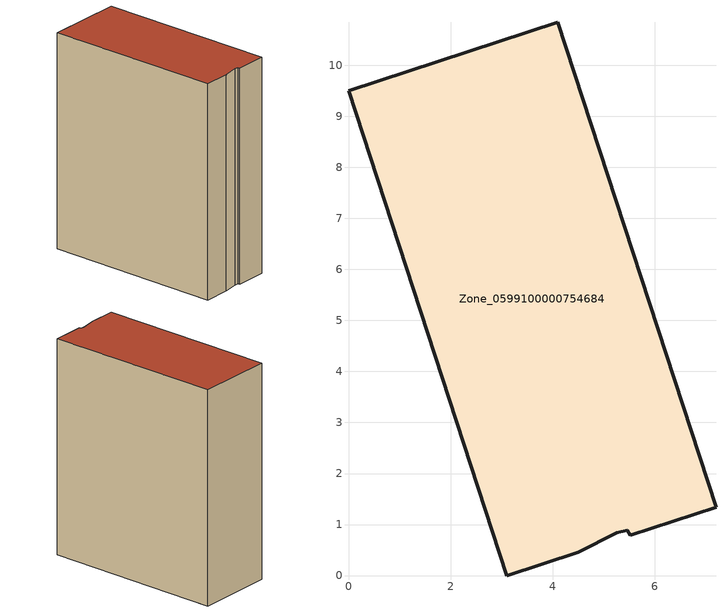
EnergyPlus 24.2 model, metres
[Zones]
Zone_0599100000754684
 floor ground (C_G): 0,9.5 4.1,10.84 7.2,1.33 5.53,0.79 5.46,0.88 5.26,0.84 4.5,0.45 3.1,0 z3.77
 wall outside (C_F): 4.1,10.84 0,9.5 3.1,0 4.5,0.45 5.26,0.84 5.46,0.88 5.53,0.79 7.2,1.33 4.1,10.84 z3.77:15.86
 roof outside (C_R): 4.5,0.45 5.26,0.84 5.46,0.88 5.53,0.79 7.2,1.33 4.1,10.84 0,9.5 3.1,0 z15.86
[BUILDING]
Pand.0599100000754684: North Axis=0; Terrain=City; Loads Convergence Tolerance Value=0.04; Temperature Convergence Tolerance Value=0.4; Solar Distribution=FullExterior; Maximum Number of Warmup Days=25; Minimum Number of Warmup Days=1
[Site:Location]
Rotterdam.The.Hague.AP_ZH_NLD Design_Conditions: Latitude=51.96; Longitude=4.45; Time Zone=1; Elevation=-4.5
[SITE:GROUNDTEMPERATURE:BUILDINGSURFACE]
18, 18, 18, 18, 18, 18, 18, 18, 18, 18, 18, 18
[MATERIAL] Thermal Absorptance=0.9; Solar Absorptance=0.7; Visible Absorptance=0.7
Name | Roughness | Thickness | Conductivity | Density | Specific Heat
G.TI.2006-2014 | MediumSmooth | 0.15 | 0.06 | 540 | 1210
F.TI.2006-2014 | Rough | 0.3 | 0.12 | 1920 | 840
R.TI.2006-2014 | MediumRough | 0.2 | 0.08 | 1500 | 1000
[CONSTRUCTION]
C_G: G.TI.2006-2014
C_F: F.TI.2006-2014
C_R: R.TI.2006-2014
[ZONE]
Zone_0599100000754684: Type=1; Multiplier=1; Ceiling Height=Autocalculate; Volume=Autocalculate; Floor Area=autocalculate; Part of Total Floor Area=Yes
[ZONEINFILTRATION:DESIGNFLOWRATE]
Infil_Zone_0599100000754684: Zone or ZoneList or Space or SpaceList=Zone_0599100000754684; Schedule=AlwaysOn; Design Flow Rate Calculation Method=Flow/Area; Flow Rate per Floor Area=0.0015; Constant Term Coefficient=1; Temperature Term Coefficient=0; Velocity Term Coefficient=0; Velocity Squared Term Coefficient=0
[HVACTEMPLATE:ZONE:IDEALLOADSAIRSYSTEM]
Zone_0599100000754684: Maximum Heating Supply Air Temperature=50; Minimum Cooling Supply Air Temperature=13; Maximum Heating Supply Air Humidity Ratio=0.0156; Minimum Cooling Supply Air Humidity Ratio=0.0077; Heating Limit=NoLimit; Cooling Limit=NoLimit; Dehumidification Control Type=ConstantSensibleHeatRatio; Cooling Sensible Heat Ratio=0.7; Dehumidification Setpoint=60; Humidification Control Type=None; Humidification Setpoint=30; Outdoor Air Method=None; Outdoor Air Flow Rate per Person=0.00944; Outdoor Air Flow Rate per Zone Floor Area=0; Outdoor Air Flow Rate per Zone=0; Demand Controlled Ventilation Type=None; Outdoor Air Economizer Type=NoEconomizer; Heat Recovery Type=None; Sensible Heat Recovery Effectiveness=0.7; Latent Heat Recovery Effectiveness=0.65
[ZONECONTROL:THERMOSTAT]
ThermostatControl_Zone_0599100000754684: Zone or ZoneList=Zone_0599100000754684; Control Type Schedule=DualSetpointControlType; Control 1=Thermostat_Zone_0599100000754684; Temperature Difference Between Cutout And Setpoint=0
[THERMOSTATSETPOINT:DUALSETPOINT]
Thermostat_Zone_0599100000754684: Heating Setpoint Temperature Schedule=HeatingSetpoint_Zone_0599100000754684; Cooling Setpoint Temperature Schedule=CoolingSetpoint_Zone_0599100000754684
[SCHEDULE:COMPACT]
HeatingSetpoint_Zone_0599100000754684: Through: 12/31, For: AllDays, Until: 24:00, 21
CoolingSetpoint_Zone_0599100000754684: Through: 12/31, For: AllDays, Until: 24:00, 24
DualSetpointControlType: Through: 12/31, For: AllDays, Until: 24:00, 4
AlwaysOn: Through: 12/31, For: AllDays, Until: 24:00, 1
